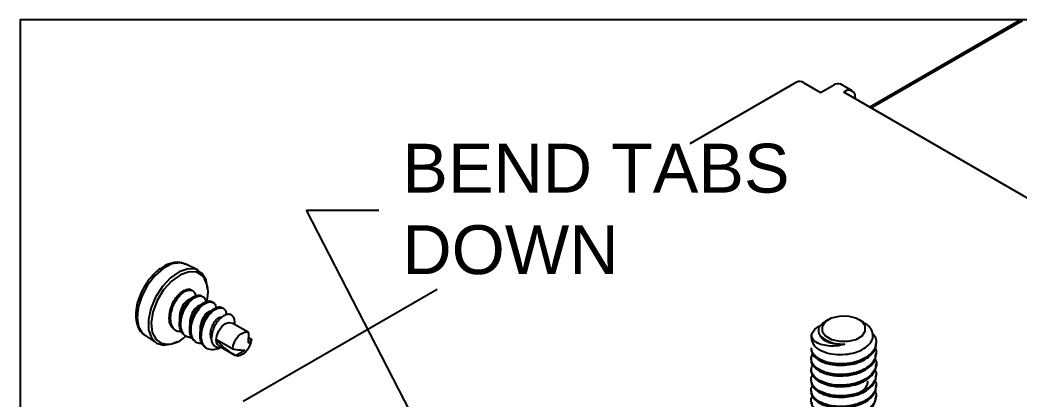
# Model space of a CAD drawing. Extents: x 0 to 6.25, y -6.86 to 0.
# Drawn here: x 0 to 3.834, y -1.454 to 0 of the extents above; entities that cross this region are included whole.
import ezdxf
from ezdxf import colors
from ezdxf.entities.mleader import LeaderData, LeaderLine
from ezdxf.math import Vec2, Vec3

# ---------------------------------------------------------------- set-up
doc = ezdxf.new("R2010")
doc.units = 0
doc.header["$LTSCALE"] = 0.5
doc.header["$MEASUREMENT"] = 0
for name, color, linetype in [('Brackets', 181, 'CONTINUOUS'), ('FAB DWG', 221, 'CONTINUOUS'), ('Hardware', 242, 'CONTINUOUS'), ('Housing', 150, 'CONTINUOUS'), ('Mounting', 4, 'CONTINUOUS')]:
    doc.layers.add(name, color=color, linetype=linetype)
doc.layers.add('Text-Unprinted', color=131, linetype='CONTINUOUS', plot=False)
doc.styles.add('LSAD_Standard', font='arial.ttf')

msp = doc.modelspace()

# ---------------------------------------------------------------- linework, layer by layer
at = {"layer": 'Brackets', "transparency": 16777216}
msp.add_line((3.2025, -0.2975), (3.2025, -0.3024), dxfattribs=at)
at = {"layer": 'Hardware', "transparency": 16777216}
for p, q in [((0.6827, -0.9594), (0.6361, -0.9364)), ((0.6617, -1.0384), (0.6522, -1.0329)), ((0.701, -1.0611), (0.6961, -1.0582)), ((0.7402, -1.0837), (0.7354, -1.0809)), ((0.7795, -1.1064), (0.7747, -1.1036)), ((0.5739, -1.1224), (0.5788, -1.1252)), ((0.6132, -1.1451), (0.6181, -1.1479)), ((0.6525, -1.1678), (0.6574, -1.1706)), ((0.8746, -1.1975), (0.8133, -1.1621)), ((0.8238, -1.1682), (0.8238, -1.1615)), ((0.4757, -1.2072), (0.4786, -1.2093)), ((0.4786, -1.2093), (0.5218, -1.2381)), ((0.5944, -1.1889), (0.5993, -1.1917)), ((0.6337, -1.2116), (0.6386, -1.2144)), ((0.6918, -1.1904), (0.6966, -1.1932)), ((0.7562, -1.2269), (0.8155, -1.2612)), ((0.876, -1.1983), (0.8752, -1.2385)), ((0.8756, -1.2173), (0.8871, -1.2239)), ((0.673, -1.2343), (0.6779, -1.2371)), ((0.7123, -1.257), (0.7172, -1.2598)), ((0.7626, -1.2498), (0.824, -1.2852)), ((0.8265, -1.2867), (0.862, -1.2666))]:
    msp.add_line(p, q, dxfattribs=at)
at = {"layer": 'Hardware', "transparency": 16777216, "flags": 128}
for points in [[(0.6361, -0.9364), (0.6136, -0.9307), (0.5823, -0.9356), (0.5492, -0.9528), (0.517, -0.9809), (0.4886, -1.0173), (0.4666, -1.0587), (0.4529, -1.1016), (0.4488, -1.1421), (0.4546, -1.1765), (0.4697, -1.2019), (0.4757, -1.2072)], [(0.6442, -0.9545), (0.6109, -0.9659), (0.5772, -0.9893), (0.5459, -1.0226), (0.5199, -1.0628), (0.5015, -1.1063), (0.4923, -1.1493), (0.4931, -1.188), (0.5039, -1.2189), (0.5238, -1.2393), (0.5508, -1.2474), (0.5827, -1.2423), (0.6028, -1.2333)], [(0.7191, -1.0319), (0.719, -1.0315), (0.7132, -0.9963), (0.6977, -0.9704), (0.674, -0.956), (0.6442, -0.9545)], [(0.6482, -0.9652), (0.615, -0.9769), (0.5814, -1.001), (0.5507, -1.0353), (0.5259, -1.0762), (0.5095, -1.1199), (0.5031, -1.162), (0.5072, -1.1984), (0.5215, -1.2256), (0.5419, -1.2399)], [(0.7001, -0.9815), (0.6778, -0.967), (0.6482, -0.9652)], [(0.7626, -1.2498), (0.7558, -1.2427), (0.7522, -1.2286), (0.7544, -1.2108), (0.7621, -1.1923), (0.774, -1.1759), (0.7882, -1.1645), (0.8023, -1.1598), (0.8133, -1.1621)], [(0.8155, -1.2612), (0.8174, -1.2485), (0.8221, -1.2353), (0.8292, -1.2228), (0.838, -1.2118), (0.8479, -1.2033), (0.8581, -1.198), (0.8677, -1.1963), (0.876, -1.1983)], [(0.8871, -1.2239), (0.8851, -1.2365), (0.8804, -1.2497), (0.8734, -1.2623), (0.8646, -1.2733), (0.8547, -1.2817), (0.8445, -1.287), (0.8348, -1.2887), (0.8265, -1.2867)]]:
    msp.add_lwpolyline(points, dxfattribs=at)
at = {"layer": 'Hardware', "transparency": 16777216}
for centre, radius, start, end in [((0.6158, -1.0445), 0.1053, 339.8651, 36.7674), ((0.5657, -1.1486), 0.0943, 255.3979, 319.0655)]:
    msp.add_arc(centre, radius, start, end, dxfattribs=at)
msp.add_ellipse((0.8714, -1.2541), major_axis=(0.1203, -0.0564), ratio=0.372929, start_param=3.652588, end_param=4.509445, dxfattribs=at)
for points, knots in [([(0.5912, -0.9303), (0.5851, -0.9316), (0.5683, -0.9353), (0.5402, -0.9502), (0.5097, -0.977), (0.4889, -1.0007), (0.4811, -1.0153), (0.4803, -1.017)], [0, 0, 0, 0, 0.149888, 0.417813, 0.691683, 0.966122, 1, 1, 1, 1]), ([(0.6351, -0.9376), (0.63, -0.9349), (0.6168, -0.9278), (0.601, -0.9293), (0.5912, -0.9303)], [0, 0, 0, 0, 0.382556, 1, 1, 1, 1]), ([(0.4803, -1.017), (0.4737, -1.0282), (0.4596, -1.0522), (0.4469, -1.0922), (0.4419, -1.1325), (0.4471, -1.1673), (0.4588, -1.1929), (0.4711, -1.2022), (0.4758, -1.2057)], [0, 0, 0, 0, 0.162928, 0.349512, 0.537778, 0.728947, 0.89663, 1, 1, 1, 1]), ([(0.5739, -1.1224), (0.5765, -1.1121), (0.5818, -1.0914), (0.5982, -1.0633), (0.6186, -1.0424), (0.6385, -1.0325), (0.6521, -1.031), (0.6561, -1.0356), (0.6565, -1.036)], [0, 0, 0, 0, 0.194242, 0.393681, 0.585088, 0.782764, 0.980439, 1, 1, 1, 1]), ([(0.5788, -1.1252), (0.5814, -1.115), (0.5867, -1.0942), (0.6031, -1.066), (0.6234, -1.0454), (0.6439, -1.0346), (0.6607, -1.0359), (0.6714, -1.0451), (0.6722, -1.0558), (0.6724, -1.0593)], [0, 0, 0, 0, 0.153544, 0.311196, 0.462499, 0.618757, 0.775016, 0.926319, 1, 1, 1, 1]), ([(0.6586, -1.0732), (0.6584, -1.073), (0.6563, -1.0703), (0.6485, -1.0716), (0.6373, -1.0783), (0.6254, -1.0917), (0.6167, -1.1096), (0.6114, -1.1291), (0.6122, -1.1408), (0.6127, -1.1464)], [0, 0, 0, 0, 0.016563, 0.184147, 0.35173, 0.513808, 0.682943, 0.847509, 1, 1, 1, 1]), ([(0.6132, -1.1451), (0.6158, -1.1348), (0.6211, -1.1141), (0.6375, -1.0859), (0.6579, -1.065), (0.6778, -1.0552), (0.6914, -1.0537), (0.6954, -1.0583), (0.6958, -1.0587)], [0, 0, 0, 0, 0.194242, 0.3936808, 0.5850877, 0.7827635, 0.9804393, 1, 1, 1, 1]), ([(0.6181, -1.1479), (0.6207, -1.1376), (0.6259, -1.1169), (0.6424, -1.0887), (0.6627, -1.068), (0.6832, -1.0573), (0.7, -1.0586), (0.7107, -1.0678), (0.7114, -1.0784), (0.7117, -1.0819)], [0, 0, 0, 0, 0.153544, 0.311196, 0.462499, 0.618757, 0.775016, 0.926319, 1, 1, 1, 1]), ([(0.6916, -1.0951), (0.6904, -1.095), (0.6861, -1.0946), (0.6764, -1.1013), (0.6647, -1.1143), (0.656, -1.1323), (0.6507, -1.1518), (0.6515, -1.1635), (0.6519, -1.1691)], [0, 0, 0, 0, 0.076709, 0.266361, 0.449782, 0.641191, 0.827428, 1, 1, 1, 1]), ([(0.6525, -1.1678), (0.6551, -1.1575), (0.6604, -1.1367), (0.6768, -1.1086), (0.6972, -1.0877), (0.7171, -1.0779), (0.7307, -1.0764), (0.7347, -1.081), (0.7351, -1.0814)], [0, 0, 0, 0, 0.194242, 0.393681, 0.585088, 0.782764, 0.980439, 1, 1, 1, 1]), ([(0.6574, -1.1706), (0.66, -1.1603), (0.6652, -1.1396), (0.6817, -1.1114), (0.7019, -1.0907), (0.7225, -1.0799), (0.7393, -1.0813), (0.75, -1.0905), (0.7507, -1.1011), (0.751, -1.1046)], [0, 0, 0, 0, 0.153544, 0.311196, 0.462499, 0.618757, 0.775016, 0.926319, 1, 1, 1, 1]), ([(0.6918, -1.1904), (0.6944, -1.1802), (0.6996, -1.1594), (0.7161, -1.1313), (0.7365, -1.1104), (0.7564, -1.1005), (0.77, -1.099), (0.774, -1.1036), (0.7743, -1.104)], [0, 0, 0, 0, 0.194242, 0.393681, 0.585088, 0.782764, 0.980439, 1, 1, 1, 1]), ([(0.6966, -1.1932), (0.6992, -1.183), (0.7045, -1.1622), (0.721, -1.1341), (0.7412, -1.1134), (0.7617, -1.1026), (0.7787, -1.1039), (0.7898, -1.1141), (0.7905, -1.1262), (0.7908, -1.131)], [0, 0, 0, 0, 0.149379, 0.302754, 0.449953, 0.601972, 0.753992, 0.901191, 1, 1, 1, 1]), ([(0.5948, -1.1885), (0.5898, -1.1847), (0.5789, -1.1766), (0.571, -1.1525), (0.5729, -1.1323), (0.5739, -1.1224)], [0, 0, 0, 0, 0.303869, 0.656529, 1, 1, 1, 1]), ([(0.6195, -1.196), (0.6131, -1.1955), (0.5992, -1.1945), (0.5845, -1.1795), (0.5758, -1.1555), (0.5778, -1.1352), (0.5788, -1.1252)], [0, 0, 0, 0, 0.2187945, 0.4743599, 0.7406493, 1, 1, 1, 1]), ([(0.6341, -1.2112), (0.629, -1.2074), (0.6182, -1.1993), (0.6103, -1.1752), (0.6122, -1.155), (0.6132, -1.1451)], [0, 0, 0, 0, 0.303869, 0.656529, 1, 1, 1, 1]), ([(0.6588, -1.2187), (0.6524, -1.2182), (0.6385, -1.2172), (0.6238, -1.2021), (0.6151, -1.1782), (0.6171, -1.1579), (0.6181, -1.1479)], [0, 0, 0, 0, 0.218794, 0.47436, 0.740649, 1, 1, 1, 1]), ([(0.7372, -1.1186), (0.737, -1.1183), (0.7348, -1.1157), (0.7271, -1.117), (0.7159, -1.1236), (0.704, -1.1371), (0.6953, -1.1549), (0.6899, -1.1745), (0.6908, -1.1862), (0.6912, -1.1918)], [0, 0, 0, 0, 0.016563, 0.184147, 0.35173, 0.513808, 0.682943, 0.847509, 1, 1, 1, 1]), ([(0.7765, -1.1412), (0.7763, -1.141), (0.7741, -1.1383), (0.7664, -1.1397), (0.7551, -1.1463), (0.7433, -1.1597), (0.7344, -1.1777), (0.7295, -1.1974), (0.7291, -1.2144), (0.7327, -1.2221), (0.7341, -1.2251)], [0, 0, 0, 0, 0.014875, 0.165375, 0.315875, 0.46143, 0.613324, 0.761113, 0.908903, 1, 1, 1, 1]), ([(0.8235, -1.1615), (0.8231, -1.1557), (0.8223, -1.1435), (0.8137, -1.1319), (0.8005, -1.1273), (0.7846, -1.1315), (0.7682, -1.1428), (0.7532, -1.16), (0.742, -1.181), (0.7371, -1.1972), (0.7358, -1.2057), (0.7356, -1.2071)], [0, 0, 0, 0, 0.118374, 0.25027, 0.382401, 0.506022, 0.628171, 0.750539, 0.864705, 0.977111, 1, 1, 1, 1]), ([(0.6733, -1.2338), (0.6683, -1.2301), (0.6575, -1.222), (0.6496, -1.1978), (0.6515, -1.1777), (0.6525, -1.1678)], [0, 0, 0, 0, 0.303869, 0.656529, 1, 1, 1, 1]), ([(0.6981, -1.2414), (0.6916, -1.2409), (0.6777, -1.2399), (0.6631, -1.2248), (0.6544, -1.2009), (0.6564, -1.1806), (0.6574, -1.1706)], [0, 0, 0, 0, 0.218794, 0.47436, 0.740649, 1, 1, 1, 1]), ([(0.7126, -1.2565), (0.7076, -1.2528), (0.6968, -1.2447), (0.6889, -1.2205), (0.6908, -1.2004), (0.6918, -1.1904)], [0, 0, 0, 0, 0.303869, 0.656529, 1, 1, 1, 1]), ([(0.7705, -1.254), (0.7691, -1.2551), (0.7595, -1.2623), (0.7405, -1.2662), (0.7182, -1.2629), (0.7023, -1.2477), (0.6937, -1.2235), (0.6957, -1.2032), (0.6966, -1.1932)], [0, 0, 0, 0, 0.034078, 0.228826, 0.423575, 0.612148, 0.808634, 1, 1, 1, 1]), ([(0.7356, -1.2071), (0.7347, -1.2117), (0.7326, -1.2219), (0.7348, -1.236), (0.7416, -1.2477), (0.7526, -1.2544), (0.7629, -1.2565), (0.7693, -1.2544), (0.7705, -1.254)], [0, 0, 0, 0, 0.159487, 0.351593, 0.546496, 0.746213, 0.950359, 1, 1, 1, 1]), ([(0.8871, -1.2239), (0.8866, -1.2247), (0.885, -1.2279), (0.8821, -1.2328), (0.8789, -1.237), (0.8755, -1.2383), (0.8752, -1.2385)], [0, 0, 0, 0, 0.1640535, 0.5980497, 0.9571453, 1, 1, 1, 1]), ([(0.8155, -1.2612), (0.817, -1.2614), (0.8299, -1.2633), (0.8463, -1.2661), (0.8593, -1.2665), (0.862, -1.2666)], [0, 0, 0, 0, 0.092881, 0.810767, 1, 1, 1, 1])]:
    msp.add_open_spline(points, degree=3, knots=knots, dxfattribs=at)
at = {"layer": 'Housing', "transparency": 16777216}
for p, q in [((3.2571, -0.3339), (3.8342, -0.0008)), ((3.263, -0.3373), (3.8442, -0.0018))]:
    msp.add_line(p, q, dxfattribs=at)
at = {"layer": 'Mounting', "transparency": 16777216}
for p, q in [((2.9776, -0.2382), (2.5682, -0.4745)), ((3.0055, -0.2409), (3.0697, -0.278)), ((3.0697, -0.278), (3.1192, -0.2494)), ((3.1909, -0.272), (3.1471, -0.2467)), ((3.1588, -0.2772), (3.163, -0.2747)), ((5.3692, -1.5532), (3.1588, -0.2772)), ((1.5992, -1.0339), (0.8563, -1.4628)), ((3.0983, -1.1499), (3.0874, -1.1562)), ((3.234, -1.1592), (3.2179, -1.1499)), ((3.0336, -1.2572), (3.0336, -1.2623)), ((3.2826, -1.2418), (3.2826, -1.2367)), ((3.0336, -1.298), (3.0336, -1.3031)), ((3.2826, -1.2827), (3.2826, -1.2776)), ((3.0336, -1.3388), (3.0336, -1.3439)), ((3.2826, -1.3235), (3.2826, -1.3184)), ((3.0336, -1.3796), (3.0336, -1.3847)), ((3.2826, -1.3643), (3.2826, -1.3592)), ((3.2826, -1.4052), (3.2826, -1.4001)), ((3.0336, -1.4205), (3.0336, -1.4256)), ((3.2826, -1.446), (3.2826, -1.4409))]:
    msp.add_line(p, q, dxfattribs=at)
at = {"layer": 'Mounting', "transparency": 16777216, "flags": 128}
msp.add_lwpolyline([(3.2408, -1.1744), (3.2279, -1.1569), (3.2043, -1.1435), (3.1737, -1.1364), (3.1408, -1.1366), (3.1104, -1.1441), (3.0874, -1.1577), (3.0751, -1.1754), (3.0754, -1.1944), (3.0883, -1.2119), (3.1119, -1.2252), (3.1425, -1.2323), (3.1754, -1.2321), (3.2058, -1.2247), (3.2288, -1.2111), (3.2411, -1.1934), (3.2408, -1.1744)], dxfattribs=at)
at = {"layer": 'Mounting', "transparency": 16777216}
for centre, radius, start, end in [((2.9892, -0.2638), 0.0281, 54.3824, 114.3071), ((3.1355, -0.2722), 0.0281, 65.6929, 125.6176), ((3.1784, -0.2936), 0.0244, 350.786, 129.2033), ((3.0881, -1.2152), 0.0541, 173.6101, 239.9143)]:
    msp.add_arc(centre, radius, start, end, dxfattribs=at)
for points, knots in [([(3.0343, -1.2092), (3.0389, -1.1982), (3.0449, -1.1839), (3.0645, -1.1744), (3.0692, -1.1722)], [0, 0, 0, 0, 0.761983, 1, 1, 1, 1]), ([(3.061, -1.262), (3.0712, -1.2671), (3.0918, -1.2774), (3.1323, -1.2839), (3.1739, -1.2824), (3.2127, -1.2731), (3.244, -1.2568), (3.2647, -1.2357), (3.2725, -1.2119), (3.2666, -1.1885), (3.2527, -1.1703), (3.2382, -1.1627), (3.2334, -1.1602)], [0, 0, 0, 0, 0.111322, 0.2225, 0.330296, 0.438158, 0.543247, 0.647543, 0.750183, 0.850932, 0.951118, 1, 1, 1, 1]), ([(3.0876, -1.1565), (3.0812, -1.1608), (3.0678, -1.1698), (3.0602, -1.1872), (3.0633, -1.205), (3.0761, -1.2199), (3.0899, -1.2267), (3.0959, -1.2297)], [0, 0, 0, 0, 0.201066, 0.418309, 0.629443, 0.84065, 1, 1, 1, 1]), ([(3.162, -1.2436), (3.1512, -1.2463), (3.1297, -1.2517), (3.0976, -1.2508), (3.0688, -1.2446), (3.0464, -1.233), (3.0363, -1.2197), (3.0348, -1.2116), (3.0343, -1.2092)], [0, 0, 0, 0, 0.172316, 0.344636, 0.518669, 0.716526, 0.914165, 1, 1, 1, 1]), ([(3.2677, -1.2012), (3.2698, -1.2033), (3.2787, -1.2122), (3.2837, -1.2309), (3.2813, -1.255), (3.2666, -1.2778), (3.2419, -1.2969), (3.2094, -1.311), (3.172, -1.3188), (3.1334, -1.3199), (3.0971, -1.3142), (3.0663, -1.3024), (3.0448, -1.2862), (3.0338, -1.2702), (3.0348, -1.2604), (3.0351, -1.2572)], [0, 0, 0, 0, 0.0260736, 0.1099467, 0.1955651, 0.280575, 0.3648647, 0.4507173, 0.5346832, 0.6201113, 0.7053955, 0.78946, 0.8753292, 0.9594698, 1, 1, 1, 1]), ([(3.162, -1.2436), (3.1503, -1.244), (3.1292, -1.2447), (3.1019, -1.2381), (3.0822, -1.2283), (3.0704, -1.2178), (3.0688, -1.2106), (3.0683, -1.2083)], [0, 0, 0, 0, 0.2618421, 0.4709167, 0.6827579, 0.8952551, 1, 1, 1, 1]), ([(3.2783, -1.2585), (3.2788, -1.2593), (3.284, -1.2675), (3.2833, -1.285), (3.2749, -1.3085), (3.2543, -1.3295), (3.2251, -1.3461), (3.1895, -1.3569), (3.1509, -1.361), (3.1132, -1.3585), (3.0795, -1.3493), (3.0531, -1.3349), (3.037, -1.3168), (3.0313, -1.2978), (3.0366, -1.2862), (3.0389, -1.281)], [0, 0, 0, 0, 0.008722, 0.092386, 0.177278, 0.260277, 0.344974, 0.429128, 0.512498, 0.597454, 0.680554, 0.765057, 0.849475, 0.932634, 1, 1, 1, 1]), ([(3.0339, -1.2622), (3.0348, -1.2685), (3.0365, -1.2814), (3.0534, -1.2992), (3.0795, -1.3136), (3.1132, -1.3227), (3.1509, -1.3253), (3.1895, -1.3212), (3.225, -1.3104), (3.2545, -1.2938), (3.2741, -1.2728), (3.2833, -1.2546), (3.2817, -1.2442), (3.2814, -1.2419)], [0, 0, 0, 0, 0.09056, 0.188766, 0.287069, 0.383742, 0.482572, 0.579559, 0.677456, 0.775986, 0.87254, 0.971297, 1, 1, 1, 1]), ([(3.0959, -1.2297), (3.0991, -1.2312), (3.1101, -1.2366), (3.1325, -1.2428), (3.1525, -1.2433), (3.162, -1.2436)], [0, 0, 0, 0, 0.174008, 0.603145, 1, 1, 1, 1]), ([(3.0341, -1.3031), (3.0339, -1.3035), (3.0305, -1.3125), (3.0431, -1.3311), (3.0718, -1.3524), (3.1174, -1.3651), (3.1687, -1.3659), (3.219, -1.3548), (3.2581, -1.3327), (3.2807, -1.3069), (3.2803, -1.2894), (3.2802, -1.2826)], [0, 0, 0, 0, 0.005883, 0.135046, 0.266584, 0.395812, 0.527243, 0.656604, 0.787853, 0.917415, 1, 1, 1, 1]), ([(3.2785, -1.302), (3.2795, -1.3035), (3.2867, -1.315), (3.2807, -1.3392), (3.2589, -1.3684), (3.2187, -1.3905), (3.1688, -1.4017), (3.1173, -1.4008), (3.0721, -1.3881), (3.042, -1.3668), (3.0297, -1.342), (3.0374, -1.3271), (3.0407, -1.3207)], [0, 0, 0, 0, 0.016836, 0.129858, 0.241645, 0.354888, 0.466501, 0.5799, 0.691399, 0.80489, 0.916333, 1, 1, 1, 1]), ([(3.034, -1.3439), (3.0338, -1.3444), (3.0323, -1.3507), (3.0381, -1.3632), (3.0516, -1.3793), (3.074, -1.3926), (3.1024, -1.402), (3.1349, -1.4065), (3.1692, -1.4056), (3.2026, -1.3995), (3.2328, -1.3882), (3.2575, -1.3726), (3.2743, -1.3538), (3.2826, -1.3368), (3.2817, -1.3266), (3.2815, -1.3235)], [0, 0, 0, 0, 0.007186, 0.09298, 0.180246, 0.267908, 0.353612, 0.441105, 0.528586, 0.614292, 0.701963, 0.789214, 0.875016, 0.962815, 1, 1, 1, 1]), ([(3.2767, -1.3377), (3.2783, -1.3408), (3.2836, -1.3506), (3.283, -1.3686), (3.2747, -1.3895), (3.2574, -1.4083), (3.2328, -1.4239), (3.2026, -1.4352), (3.1692, -1.4413), (3.1349, -1.4422), (3.1024, -1.4377), (3.0739, -1.4283), (3.0518, -1.4151), (3.0373, -1.3988), (3.0326, -1.3811), (3.0335, -1.3683), (3.0383, -1.3624), (3.0386, -1.362)], [0, 0, 0, 0, 0.03353, 0.107419, 0.182009, 0.254903, 0.329027, 0.403509, 0.476322, 0.550642, 0.624973, 0.697783, 0.772257, 0.846394, 0.919281, 0.993866, 1, 1, 1, 1]), ([(3.034, -1.3848), (3.0339, -1.3853), (3.0324, -1.3917), (3.0382, -1.4042), (3.0518, -1.4204), (3.0744, -1.4336), (3.1028, -1.4429), (3.1354, -1.4473), (3.1697, -1.4464), (3.2031, -1.4402), (3.2332, -1.4289), (3.2578, -1.4132), (3.2745, -1.3944), (3.2827, -1.3774), (3.2818, -1.3673), (3.2815, -1.3643)], [0, 0, 0, 0, 0.008446, 0.094225, 0.181521, 0.269165, 0.354864, 0.442382, 0.529839, 0.615552, 0.703241, 0.790463, 0.876283, 0.964094, 1, 1, 1, 1]), ([(3.0341, -1.4256), (3.0339, -1.4262), (3.0324, -1.4327), (3.0383, -1.4453), (3.0521, -1.4614), (3.0747, -1.4746), (3.1033, -1.4839), (3.1359, -1.4882), (3.1702, -1.4871), (3.2036, -1.4809), (3.2336, -1.4695), (3.2581, -1.4538), (3.2747, -1.4349), (3.2827, -1.418), (3.2818, -1.408), (3.2815, -1.4052)], [0, 0, 0, 0, 0.0097052, 0.0954705, 0.1827959, 0.2704208, 0.3561179, 0.4436587, 0.5310912, 0.616813, 0.7045199, 0.7917109, 0.8775502, 0.965373, 1, 1, 1, 1]), ([(3.2779, -1.3811), (3.279, -1.3832), (3.2838, -1.3921), (3.283, -1.4091), (3.275, -1.4301), (3.2577, -1.4489), (3.2332, -1.4646), (3.2031, -1.4759), (3.1697, -1.4821), (3.1354, -1.483), (3.1028, -1.4787), (3.0743, -1.4693), (3.052, -1.4561), (3.0375, -1.4399), (3.0326, -1.4222), (3.0334, -1.4093), (3.0383, -1.4033), (3.0387, -1.4028)], [0, 0, 0, 0, 0.023481, 0.098022, 0.173313, 0.246897, 0.321682, 0.396868, 0.47036, 0.545347, 0.620385, 0.693866, 0.769013, 0.843862, 0.91741, 0.992674, 1, 1, 1, 1]), ([(3.2493, -1.3846), (3.2492, -1.3893), (3.2488, -1.4001), (3.2382, -1.4161), (3.2199, -1.4303), (3.2036, -1.4393), (3.1933, -1.4413), (3.1923, -1.4415)], [0, 0, 0, 0, 0.19643, 0.454827, 0.711021, 0.971998, 1, 1, 1, 1]), ([(3.2792, -1.4245), (3.2798, -1.4257), (3.2839, -1.4336), (3.2829, -1.4496), (3.2752, -1.4706), (3.258, -1.4895), (3.2336, -1.5052), (3.2036, -1.5166), (3.1702, -1.5229), (3.1359, -1.5239), (3.1033, -1.5196), (3.0747, -1.5103), (3.0523, -1.4971), (3.0376, -1.481), (3.0326, -1.4632), (3.0334, -1.4503), (3.0383, -1.4442), (3.0388, -1.4436)], [0, 0, 0, 0, 0.013284, 0.0884872, 0.1644877, 0.2387718, 0.3142256, 0.3901258, 0.4643082, 0.539971, 0.6157275, 0.6898886, 0.7657178, 0.8412879, 0.9155079, 0.9914606, 1, 1, 1, 1]), ([(3.0355, -1.4663), (3.0359, -1.473), (3.0367, -1.4887), (3.0618, -1.5101), (3.1028, -1.5259), (3.1533, -1.5302), (3.2049, -1.5227), (3.248, -1.5035), (3.2774, -1.4766), (3.2804, -1.4559), (3.2818, -1.4459)], [0, 0, 0, 0, 0.0969022, 0.2281814, 0.3574649, 0.4889037, 0.6180744, 0.7495985, 0.8787248, 1, 1, 1, 1])]:
    msp.add_open_spline(points, degree=3, knots=knots, dxfattribs=at)
at = {"layer": 'Text-Unprinted', "ltscale": 0.5, "transparency": 16777216}
msp.add_lwpolyline([(6.2537, 0), (0, 0), (0, -6.8642), (6.2537, -6.8642)], close=True, dxfattribs=at)

# ---------------------------------------------------------------- leaders
at = {"layer": 'FAB DWG', "ltscale": 0.5, "transparency": 16777216}
ml = msp.add_multileader_mtext('Standard', dxfattribs=at)
ml.set_content('\\A1;\\pxt7;BEND TABS DOWN', color=256, style='LSAD_Standard')
ml.set_leader_properties()
ml.build(insert=Vec2(0, 0))
ml.multileader.update_dxf_attribs({"text_left_attachment_type": 2, "dogleg_length": 0.36, "arrow_head_size": 0.1875})
ctx = ml.context
ctx.base_point, ctx.char_height, ctx.arrow_head_size, ctx.landing_gap_size, ctx.plane_origin = Vec3(1.376, -0.7294), 0.1875, 0.1875, 0.09, Vec3(6.0355, 7.8948)
ctx.left_attachment = 2
notes = []
notes.append((ctx, [(0, (1, 1, 0), (1.0988, -0.7294), (1, 0), 0.2772, [(0, [(1.9229, -2.3307)], 0, [])])]))
ctx.mtext.insert, ctx.mtext.width, ctx.mtext.defined_height, ctx.mtext.flow_direction = Vec3(1.466, -0.4745), 1.731544, 0.5594, 5
for ctx, leaders in notes:
    for number, flags, end, landing, length, lines in leaders:
        leader = LeaderData()
        leader.index, (leader.has_last_leader_line, leader.has_dogleg_vector, leader.attachment_direction) = number, flags
        leader.last_leader_point, leader.dogleg_vector, leader.dogleg_length = Vec3(end), Vec3(landing), length
        for number, points, colour, breaks in lines:
            line = LeaderLine()
            line.index, line.vertices, line.color, line.breaks = number, Vec3.list(points), colors.encode_raw_color(colour), breaks
            leader.lines.append(line)
        ctx.leaders.append(leader)

doc.saveas('drawing.dxf')
